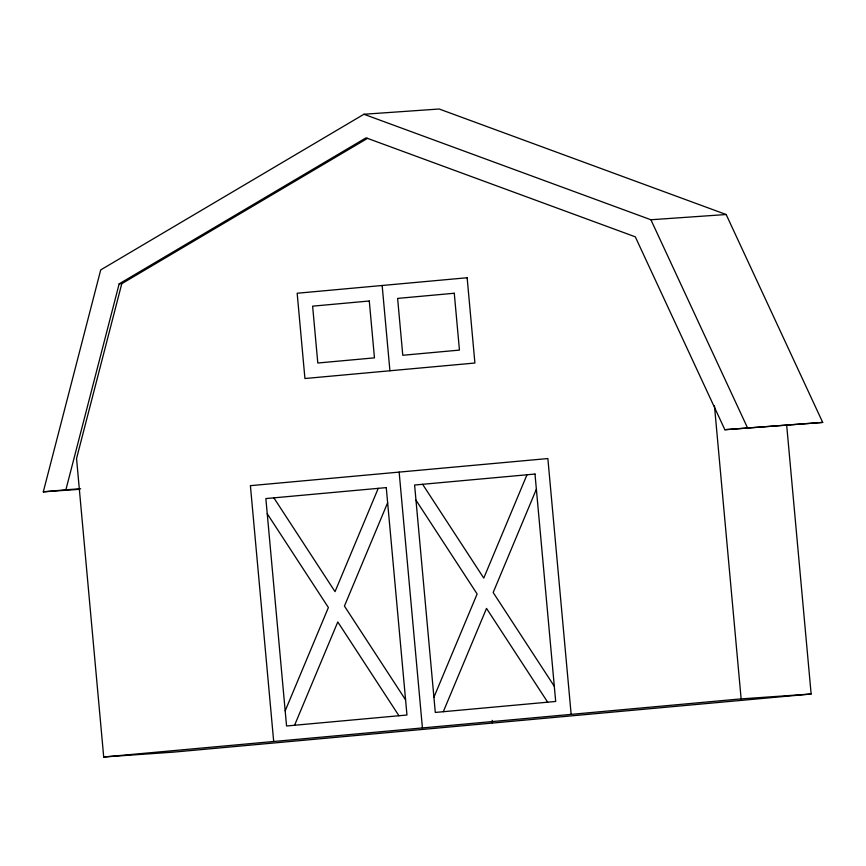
<?xml version="1.0" encoding="UTF-8"?>
<svg xmlns="http://www.w3.org/2000/svg" width="866" height="866" viewBox="0 0 866 866"><rect width="100%" height="100%" fill="white"/><g stroke="black" fill="none" stroke-linecap="round" stroke-linejoin="round"><path stroke-width="1.3" d="M43.3 491.834L100.716 269.911L363.926 114.258L439.192 109.008L726.163 214.519L822.7 422.413L724.864 429.709L635.287 236.819L366.069 137.835L119.151 283.864L65.881 489.777L43.3 491.834L79.585 489.312M367.541 138.344L121.781 283.68L76.544 458.515L103.704 756.992L173.72 752.11L811.139 694.012L786.674 425.119M285.185 710.845L328.387 607.531L267.237 513.733M378.247 488.337L335.034 591.651L273.883 497.853M294.581 725.253L337.794 621.95L398.945 715.749M387.643 502.756L344.43 606.07L405.58 699.869M433.909 697.282L477.123 593.968L415.972 500.169M526.983 474.785L483.769 578.098L422.619 484.3M443.305 711.7L486.519 608.387L547.669 702.185M536.379 489.203L493.165 592.506L554.316 686.305M724.864 429.709L822.7 422.413M103.704 756.992L741.134 698.884L811.139 694.012M363.926 114.258L650.907 219.758L726.163 214.519M119.151 283.864L121.781 283.68M65.881 489.777L80.657 488.749M650.907 219.758L747.434 427.652M714.461 405.797L741.134 698.884M571.149 714.374L547.864 458.547L250.404 485.664L273.688 741.491M492.18 720.371L492.429 723.056M382.155 285.499L389.916 370.767M399.139 472.1L422.424 727.938M467.142 277.748L297.168 293.238L304.929 378.518L474.904 363.027L467.142 277.748M369.284 301L312.626 306.163L317.8 363.016L374.458 357.853L369.284 301M454.271 293.249L397.613 298.413L402.787 355.266L459.445 350.102L454.271 293.249M386.268 487.612L265.862 498.578L286.559 725.989L406.966 715.013L386.268 487.612M534.993 474.048L414.598 485.025L435.295 712.437L555.691 701.46L534.993 474.048"/></g></svg>
